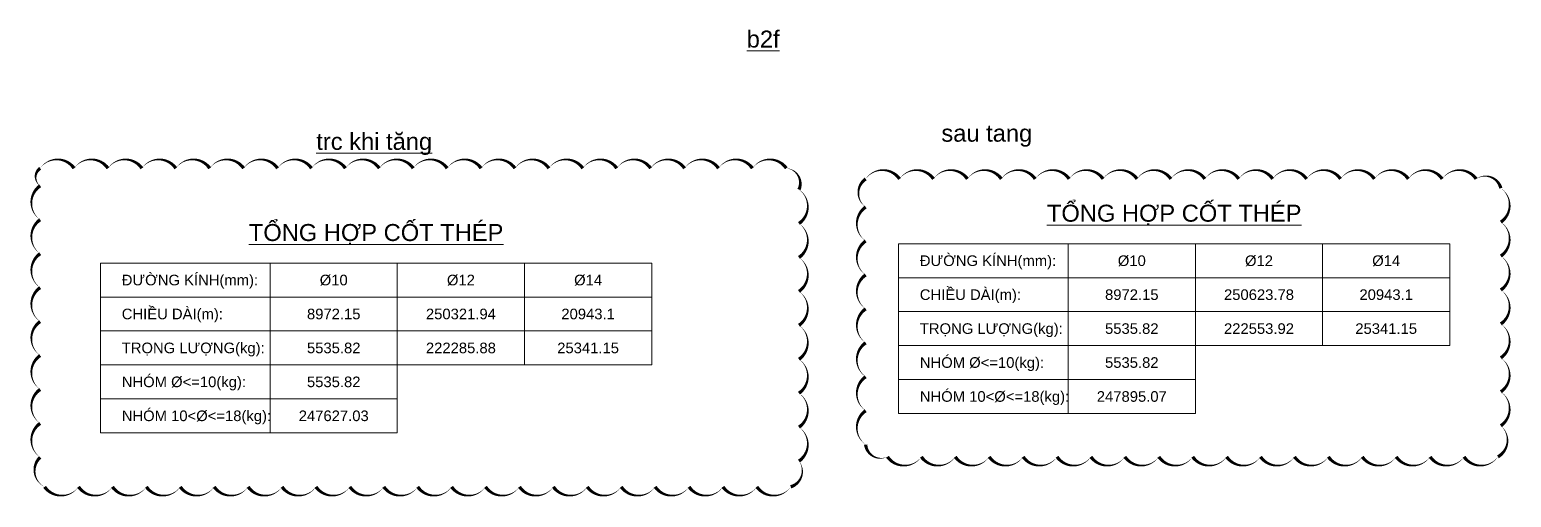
# Model space of a CAD drawing. Header units: millimetres. Extents: x -247377 to 927516, y -864259 to 155594.
# Drawn here: x 892567 to 927516, y -593615 to -582591 of the extents above; entities that cross this region are included whole.
import ezdxf
from ezdxf.enums import TextEntityAlignment as Align

# ---------------------------------------------------------------- set-up
doc = ezdxf.new("R2010")
doc.units = ezdxf.units.MM
doc.header["$MEASUREMENT"] = 0
doc.layers.add('NDC_FRAME', color=7, linetype='Continuous', lineweight=20)
doc.layers.add('NDC_S_VN TEXT', color=7, linetype='Continuous', lineweight=20)
doc.styles.add('NDC_ARIAL', font='arial.ttf', dxfattribs={"width": 0.85})

msp = doc.modelspace()

# ---------------------------------------------------------------- linework, layer by layer
at = {"layer": 'NDC_FRAME'}
for p, q in [((913063.5, -587637.1), (913063.5, -591637.1)), ((913063.5, -587637.1), (926063.5, -587637.1)), ((917063.5, -587637.1), (917063.5, -591637.1)), ((920063.5, -587637.1), (920063.5, -591637.1)), ((920063.5, -587637.1), (920063.5, -590037.1)), ((923063.5, -587637.1), (923063.5, -590037.1)), ((926063.5, -587637.1), (926063.5, -590037.1)), ((894239.1, -588092.7), (894239.1, -592092.7)), ((894239.1, -588092.7), (907239.1, -588092.7)), ((898239.1, -588092.7), (898239.1, -592092.7)), ((901239.1, -588092.7), (901239.1, -592092.7)), ((901239.1, -588092.7), (901239.1, -590492.7)), ((904239.1, -588092.7), (904239.1, -590492.7)), ((907239.1, -588092.7), (907239.1, -590492.7)), ((913063.5, -588437.1), (926063.5, -588437.1)), ((894239.1, -588892.7), (907239.1, -588892.7)), ((913063.5, -589237.1), (926063.5, -589237.1)), ((894239.1, -589692.7), (907239.1, -589692.7)), ((913063.5, -590037.1), (926063.5, -590037.1)), ((894239.1, -590492.7), (907239.1, -590492.7)), ((913063.5, -590837.1), (920063.5, -590837.1)), ((894239.1, -591292.7), (901239.1, -591292.7)), ((913063.5, -591637.1), (920063.5, -591637.1)), ((894239.1, -592092.7), (901239.1, -592092.7))]:
    msp.add_line(p, q, dxfattribs=at)
for points in [[(892814.8, -585858.5, 0, 80, -0.5205671), (893614.8, -585858.5, 0, 80, -0.5205671), (894414.8, -585858.5, 0, 80, -0.5205671), (895214.8, -585858.5, 0, 80, -0.5205671), (896014.8, -585858.5, 0, 80, -0.5205671), (896814.8, -585858.5, 0, 80, -0.5205671), (897614.8, -585858.5, 0, 80, -0.5205671), (898414.8, -585858.5, 0, 80, -0.5205671), (899214.8, -585858.5, 0, 80, -0.5205671), (900014.8, -585858.5, 0, 80, -0.5205671), (900814.8, -585858.5, 0, 80, -0.5205671), (901614.8, -585858.5, 0, 80, -0.5205671), (902414.8, -585858.5, 0, 80, -0.5205671), (903214.8, -585858.5, 0, 80, -0.5205671), (904014.8, -585858.5, 0, 80, -0.5205671), (904814.8, -585858.5, 0, 80, -0.5205671), (905614.8, -585858.5, 0, 80, -0.5205671), (906414.8, -585858.5, 0, 80, -0.5205671), (907214.8, -585858.5, 0, 80, -0.5205671), (908014.8, -585858.5, 0, 80, -0.5205671), (908814.8, -585858.5, 0, 80, -0.5205671), (909614.8, -585858.5, 0, 80, -0.5205671), (910414.8, -585858.5, 0, 80, -0.5205671), (910713.2, -586360.1, 0, 80, -0.5205671), (910713.2, -587160.1, 0, 80, -0.5205671), (910713.2, -587960.1, 0, 80, -0.5205671), (910713.2, -588760.1, 0, 80, -0.5205671), (910713.2, -589560.1, 0, 80, -0.5205671), (910713.2, -590360.1, 0, 80, -0.5205671), (910713.2, -591160.1, 0, 80, -0.5205671), (910713.2, -591960.1, 0, 80, -0.5205671), (910713.2, -592760.1, 0, 80, -0.5205671), (910519.5, -593366.4, 0, 80, -0.5205671), (909719.5, -593366.4, 0, 80, -0.5205671), (908919.5, -593366.4, 0, 80, -0.5205671), (908119.5, -593366.4, 0, 80, -0.5205671), (907319.5, -593366.4, 0, 80, -0.5205671), (906519.5, -593366.4, 0, 80, -0.5205671), (905719.5, -593366.4, 0, 80, -0.5205671), (904919.5, -593366.4, 0, 80, -0.5205671), (904119.5, -593366.4, 0, 80, -0.5205671), (903319.5, -593366.4, 0, 80, -0.5205671), (902519.5, -593366.4, 0, 80, -0.5205671), (901719.5, -593366.4, 0, 80, -0.5205671), (900919.5, -593366.4, 0, 80, -0.5205671), (900119.5, -593366.4, 0, 80, -0.5205671), (899319.5, -593366.4, 0, 80, -0.5205671), (898519.5, -593366.4, 0, 80, -0.5205671), (897719.5, -593366.4, 0, 80, -0.5205671), (896919.5, -593366.4, 0, 80, -0.5205671), (896119.5, -593366.4, 0, 80, -0.5205671), (895319.5, -593366.4, 0, 80, -0.5205671), (894519.5, -593366.4, 0, 80, -0.5205671), (893719.5, -593366.4, 0, 80, -0.5205671), (892919.5, -593366.4, 0, 80, -0.5205671), (892814.8, -592671.1, 0, 80, -0.5205671), (892814.8, -591871.1, 0, 80, -0.5205671), (892814.8, -591071.1, 0, 80, -0.5205671), (892814.8, -590271.1, 0, 80, -0.5205671), (892814.8, -589471.1, 0, 80, -0.5205671), (892814.8, -588671.1, 0, 80, -0.5205671), (892814.8, -587871.1, 0, 80, -0.5205671), (892814.8, -587071.1, 0, 80, -0.5205671), (892814.8, -586271.1, 0, 80, -0.5205671)], [(912286, -586109.3, 0, 80, -0.5205671), (913086, -586109.3, 0, 80, -0.5205671), (913886, -586109.3, 0, 80, -0.5205671), (914686, -586109.3, 0, 80, -0.5205671), (915486, -586109.3, 0, 80, -0.5205671), (916286, -586109.3, 0, 80, -0.5205671), (917086, -586109.3, 0, 80, -0.5205671), (917886, -586109.3, 0, 80, -0.5205671), (918686, -586109.3, 0, 80, -0.5205671), (919486, -586109.3, 0, 80, -0.5205671), (920286, -586109.3, 0, 80, -0.5205671), (921086, -586109.3, 0, 80, -0.5205671), (921886, -586109.3, 0, 80, -0.5205671), (922686, -586109.3, 0, 80, -0.5205671), (923486, -586109.3, 0, 80, -0.5205671), (924286, -586109.3, 0, 80, -0.5205671), (925086, -586109.3, 0, 80, -0.5205671), (925886, -586109.3, 0, 80, -0.5205671), (926686, -586109.3, 0, 80, -0.5205671), (927267.9, -586327.3, 0, 80, -0.5205671), (927267.9, -587127.3, 0, 80, -0.5205671), (927267.9, -587927.3, 0, 80, -0.5205671), (927267.9, -588727.3, 0, 80, -0.5205671), (927267.9, -589527.3, 0, 80, -0.5205671), (927267.9, -590327.3, 0, 80, -0.5205671), (927267.9, -591127.3, 0, 80, -0.5205671), (927267.9, -591927.3, 0, 80, -0.5205671), (927199.3, -592658.7, 0, 80, -0.5205671), (926399.3, -592658.7, 0, 80, -0.5205671), (925599.3, -592658.7, 0, 80, -0.5205671), (924799.3, -592658.7, 0, 80, -0.5205671), (923999.3, -592658.7, 0, 80, -0.5205671), (923199.3, -592658.7, 0, 80, -0.5205671), (922399.3, -592658.7, 0, 80, -0.5205671), (921599.3, -592658.7, 0, 80, -0.5205671), (920799.3, -592658.7, 0, 80, -0.5205671), (919999.3, -592658.7, 0, 80, -0.5205671), (919199.3, -592658.7, 0, 80, -0.5205671), (918399.3, -592658.7, 0, 80, -0.5205671), (917599.3, -592658.7, 0, 80, -0.5205671), (916799.3, -592658.7, 0, 80, -0.5205671), (915999.3, -592658.7, 0, 80, -0.5205671), (915199.3, -592658.7, 0, 80, -0.5205671), (914399.3, -592658.7, 0, 80, -0.5205671), (913599.3, -592658.7, 0, 80, -0.5205671), (912799.3, -592658.7, 0, 80, -0.5205671), (912286, -592372, 0, 80, -0.5205671), (912286, -591572, 0, 80, -0.5205671), (912286, -590772, 0, 80, -0.5205671), (912286, -589972, 0, 80, -0.5205671), (912286, -589172, 0, 80, -0.5205671), (912286, -588372, 0, 80, -0.5205671), (912286, -587572, 0, 80, -0.5205671), (912286, -586772, 0, 80, -0.5205671)]]:
    msp.add_lwpolyline(points, format="xyseb", close=True, dxfattribs=at)

# ---------------------------------------------------------------- texts
at = {"layer": 'NDC_S_VN TEXT', "style": 'NDC_ARIAL'}
for s, height, p in [('%%Ub2f', 400, (909867.8, -583132.5)), ('%%Utrc khi tăng', 400, (900694.3, -585544.9)), ('sau tang ', 400, (915221, -585351.6)), ('%%uTỔNG HỢP CỐT THÉP', 400, (919563.5, -587237.1)), ('%%uTỔNG HỢP CỐT THÉP', 400, (900739.1, -587692.7)), ('%%c10', 250, (918563.5, -588237.1)), ('%%c12', 250, (921563.5, -588237.1)), ('%%c14', 250, (924563.5, -588237.1)), ('%%c10', 250, (899739.1, -588692.7)), ('%%c12', 250, (902739.1, -588692.7)), ('%%c14', 250, (905739.1, -588692.7)), ('8972.15', 250, (918563.5, -589037.1)), ('250623.78', 250, (921563.5, -589037.1)), ('20943.1', 250, (924563.5, -589037.1)), ('8972.15', 250, (899739.1, -589492.7)), ('250321.94', 250, (902739.1, -589492.7)), ('20943.1', 250, (905739.1, -589492.7)), ('5535.82', 250, (918563.5, -589837.1)), ('222553.92', 250, (921563.5, -589837.1)), ('25341.15', 250, (924563.5, -589837.1)), ('5535.82', 250, (899739.1, -590292.7)), ('222285.88', 250, (902739.1, -590292.7)), ('25341.15', 250, (905739.1, -590292.7)), ('5535.82', 250, (918563.5, -590637.1)), ('5535.82', 250, (899739.1, -591092.7)), ('247895.07', 250, (918563.5, -591437.1)), ('247627.03', 250, (899739.1, -591892.7))]:
    msp.add_text(s, height=height, dxfattribs=at).set_placement(p, align=Align.BOTTOM_CENTER)
for s, p in [('ĐƯỜNG KÍNH(mm):', (913563.5, -588162.1)), ('ĐƯỜNG KÍNH(mm):', (894739.1, -588617.7)), ('CHIỀU DÀI(m):', (913563.5, -588962.1)), ('CHIỀU DÀI(m):', (894739.1, -589417.7)), ('TRỌNG LƯỢNG(kg):', (913563.5, -589762.1)), ('TRỌNG LƯỢNG(kg):', (894739.1, -590217.7)), ('NHÓM %%c<=10(kg):', (913563.5, -590562.1)), ('NHÓM %%c<=10(kg):', (894739.1, -591017.7)), ('NHÓM 10<%%c<=18(kg):', (913563.5, -591362.1)), ('NHÓM 10<%%c<=18(kg):', (894739.1, -591817.7))]:
    msp.add_text(s, height=250, dxfattribs=at).set_placement(p)

doc.saveas('drawing.dxf')
